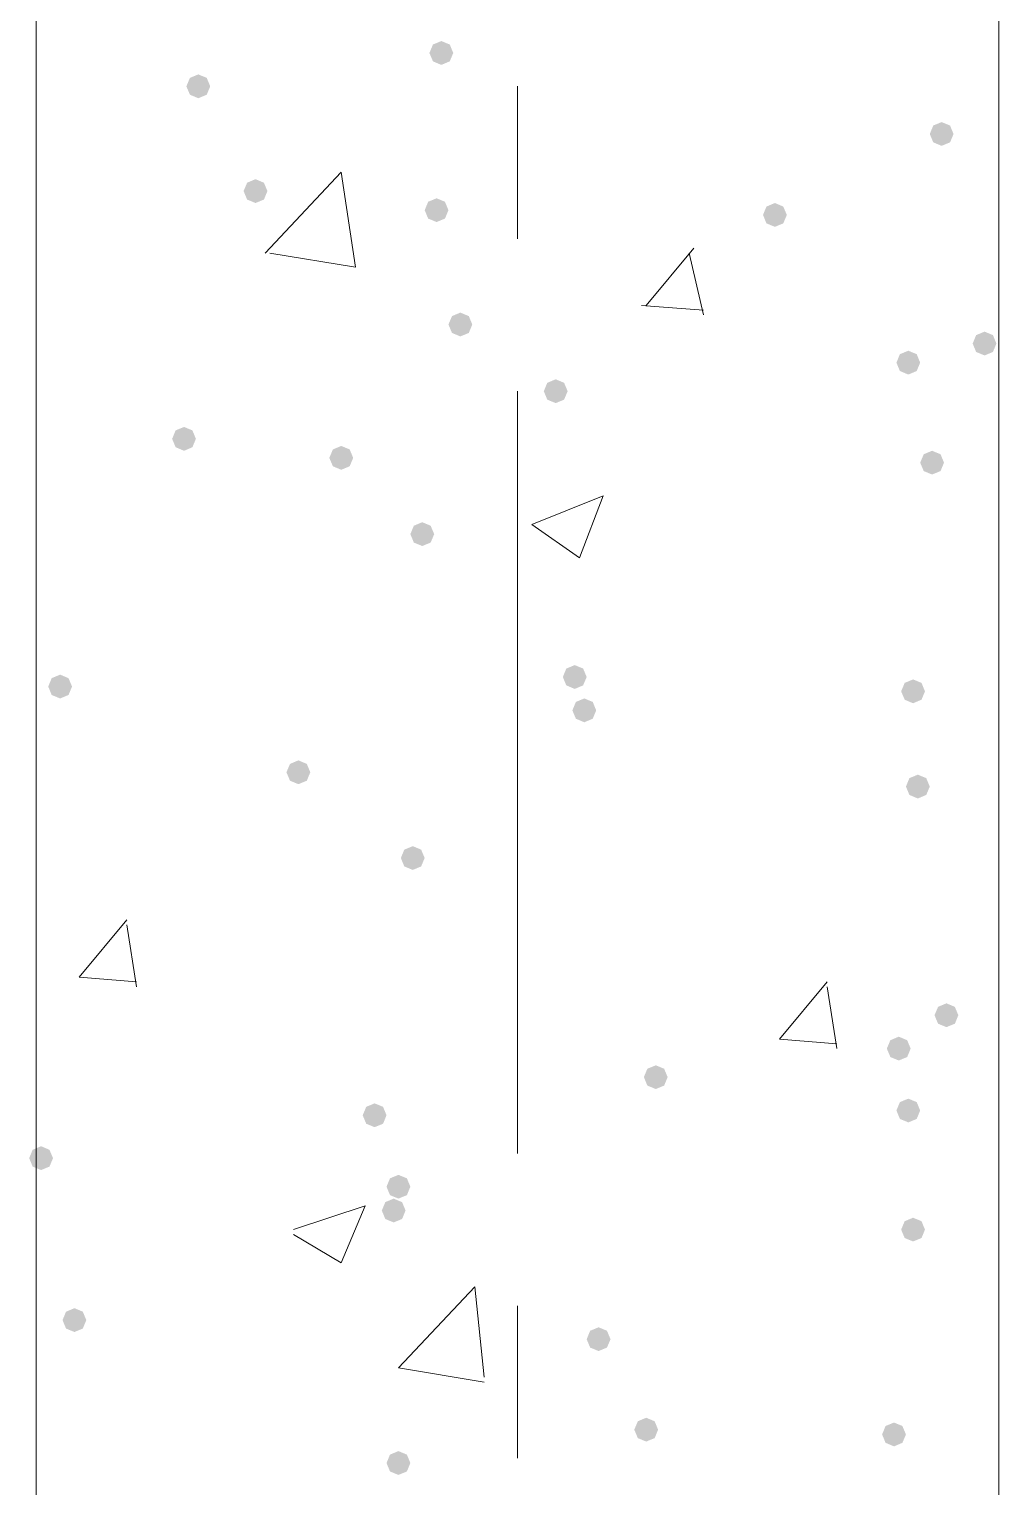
# Model space of a CAD drawing. Header units: millimetres. Extents: x 29 to 95071, y 20 to 67221.
# Drawn here: x 15897 to 16906, y 44098 to 45615 of the extents above; entities that cross this region are included whole.
import ezdxf

# ---------------------------------------------------------------- set-up
doc = ezdxf.new("R2010")
doc.units = ezdxf.units.MM

msp = doc.modelspace()

# ---------------------------------------------------------------- hatches: boundary and pattern name
h = msp.add_hatch(color=7)
h.dxf.hatch_style = 2
h.paths.add_polyline_path([(16326.2, 45577.8), (16317.5, 45581.5), (16313.8, 45590.2), (16317.5, 45599), (16326.2, 45602.6), (16335, 45599), (16338.6, 45590.2), (16335, 45581.5)])
h = msp.add_hatch(color=7)
h.dxf.hatch_style = 2
h.paths.add_polyline_path([(16073.4, 45543.1), (16064.7, 45546.8), (16061, 45555.5), (16064.7, 45564.3), (16073.4, 45567.9), (16082.2, 45564.3), (16085.8, 45555.5), (16082.2, 45546.8)])
h = msp.add_hatch(color=7)
h.dxf.hatch_style = 2
h.paths.add_polyline_path([(16846.6, 45493.6), (16837.9, 45497.2), (16834.3, 45505.9), (16837.9, 45514.7), (16846.6, 45518.3), (16855.4, 45514.7), (16859, 45505.9), (16855.4, 45497.2)])
h = msp.add_hatch(color=7)
h.dxf.hatch_style = 2
h.paths.add_polyline_path([(16132.9, 45434.1), (16124.2, 45437.7), (16120.5, 45446.5), (16124.2, 45455.2), (16132.9, 45458.9), (16141.7, 45455.2), (16145.3, 45446.5), (16141.7, 45437.7)])
h = msp.add_hatch(color=7)
h.dxf.hatch_style = 2
h.paths.add_polyline_path([(16321.3, 45414.3), (16312.5, 45417.9), (16308.9, 45426.6), (16312.5, 45435.4), (16321.3, 45439), (16330, 45435.4), (16333.6, 45426.6), (16330, 45417.9)])
h = msp.add_hatch(color=7)
h.dxf.hatch_style = 2
h.paths.add_polyline_path([(16673.2, 45409.3), (16664.4, 45412.9), (16660.8, 45421.7), (16664.4, 45430.4), (16673.2, 45434.1), (16681.9, 45430.4), (16685.6, 45421.7), (16681.9, 45412.9)])
h = msp.add_hatch(color=7)
h.dxf.hatch_style = 2
h.paths.add_polyline_path([(16346, 45295.3), (16337.3, 45298.9), (16333.6, 45307.7), (16337.3, 45316.4), (16346, 45320.1), (16354.8, 45316.4), (16358.4, 45307.7), (16354.8, 45298.9)])
h = msp.add_hatch(color=7)
h.dxf.hatch_style = 2
h.paths.add_polyline_path([(16891.3, 45275.5), (16882.5, 45279.1), (16878.9, 45287.9), (16882.5, 45296.6), (16891.3, 45300.3), (16900, 45296.6), (16903.6, 45287.9), (16900, 45279.1)])
h = msp.add_hatch(color=7)
h.dxf.hatch_style = 2
h.paths.add_polyline_path([(16812, 45255.6), (16803.2, 45259.3), (16799.6, 45268), (16803.2, 45276.8), (16812, 45280.4), (16820.7, 45276.8), (16824.3, 45268), (16820.7, 45259.3)])
h = msp.add_hatch(color=7)
h.dxf.hatch_style = 2
h.paths.add_polyline_path([(16445.2, 45225.9), (16436.4, 45229.5), (16432.8, 45238.3), (16436.4, 45247), (16445.2, 45250.7), (16453.9, 45247), (16457.6, 45238.3), (16453.9, 45229.5)])
h = msp.add_hatch(color=7)
h.dxf.hatch_style = 2
h.paths.add_polyline_path([(16058.6, 45176.3), (16049.8, 45180), (16046.2, 45188.7), (16049.8, 45197.5), (16058.6, 45201.1), (16067.3, 45197.5), (16070.9, 45188.7), (16067.3, 45180)])
h = msp.add_hatch(color=7)
h.dxf.hatch_style = 2
h.paths.add_polyline_path([(16222.1, 45156.5), (16213.4, 45160.2), (16209.7, 45168.9), (16213.4, 45177.7), (16222.1, 45181.3), (16230.9, 45177.7), (16234.5, 45168.9), (16230.9, 45160.2)])
h = msp.add_hatch(color=7)
h.dxf.hatch_style = 2
h.paths.add_polyline_path([(16836.7, 45151.6), (16828, 45155.2), (16824.3, 45163.9), (16828, 45172.7), (16836.7, 45176.3), (16845.5, 45172.7), (16849.1, 45163.9), (16845.5, 45155.2)])
h = msp.add_hatch(color=7)
h.dxf.hatch_style = 2
h.paths.add_polyline_path([(16306.4, 45077.2), (16297.6, 45080.8), (16294, 45089.6), (16297.6, 45098.3), (16306.4, 45102), (16315.1, 45098.3), (16318.8, 45089.6), (16315.1, 45080.8)])
h = msp.add_hatch(color=7)
h.dxf.hatch_style = 2
h.paths.add_polyline_path([(15929.7, 44918.6), (15920.9, 44922.2), (15917.3, 44931), (15920.9, 44939.7), (15929.7, 44943.4), (15938.4, 44939.7), (15942.1, 44931), (15938.4, 44922.2)])
h = msp.add_hatch(color=7)
h.dxf.hatch_style = 2
h.paths.add_polyline_path([(16465, 44928.5), (16456.2, 44932.2), (16452.6, 44940.9), (16456.2, 44949.7), (16465, 44953.3), (16473.7, 44949.7), (16477.4, 44940.9), (16473.7, 44932.2)])
h = msp.add_hatch(color=7)
h.dxf.hatch_style = 2
h.paths.add_polyline_path([(16816.9, 44913.6), (16808.2, 44917.3), (16804.5, 44926), (16808.2, 44934.8), (16816.9, 44938.4), (16825.7, 44934.8), (16829.3, 44926), (16825.7, 44917.3)])
h = msp.add_hatch(color=7)
h.dxf.hatch_style = 2
h.paths.add_polyline_path([(16474.9, 44893.8), (16466.2, 44897.5), (16462.5, 44906.2), (16466.2, 44915), (16474.9, 44918.6), (16483.7, 44915), (16487.3, 44906.2), (16483.7, 44897.5)])
h = msp.add_hatch(color=7)
h.dxf.hatch_style = 2
h.paths.add_polyline_path([(16177.5, 44829.4), (16168.8, 44833), (16165.1, 44841.8), (16168.8, 44850.5), (16177.5, 44854.2), (16186.3, 44850.5), (16189.9, 44841.8), (16186.3, 44833)])
h = msp.add_hatch(color=7)
h.dxf.hatch_style = 2
h.paths.add_polyline_path([(16821.9, 44814.5), (16813.1, 44818.2), (16809.5, 44826.9), (16813.1, 44835.7), (16821.9, 44839.3), (16830.6, 44835.7), (16834.3, 44826.9), (16830.6, 44818.2)])
h = msp.add_hatch(color=7)
h.dxf.hatch_style = 2
h.paths.add_polyline_path([(16296.5, 44740.2), (16287.7, 44743.8), (16284.1, 44752.6), (16287.7, 44761.3), (16296.5, 44764.9), (16305.2, 44761.3), (16308.9, 44752.6), (16305.2, 44743.8)])
h = msp.add_hatch(color=7)
h.dxf.hatch_style = 2
h.paths.add_polyline_path([(16851.6, 44576.6), (16842.9, 44580.2), (16839.2, 44589), (16842.9, 44597.7), (16851.6, 44601.4), (16860.4, 44597.7), (16864, 44589), (16860.4, 44580.2)])
h = msp.add_hatch(color=7)
h.dxf.hatch_style = 2
h.paths.add_polyline_path([(16802, 44541.9), (16793.3, 44545.5), (16789.6, 44554.3), (16793.3, 44563), (16802, 44566.7), (16810.8, 44563), (16814.4, 44554.3), (16810.8, 44545.5)])
h = msp.add_hatch(color=7)
h.dxf.hatch_style = 2
h.paths.add_polyline_path([(16549.3, 44512.2), (16540.5, 44515.8), (16536.9, 44524.6), (16540.5, 44533.3), (16549.3, 44536.9), (16558, 44533.3), (16561.6, 44524.6), (16558, 44515.8)])
h = msp.add_hatch(color=7)
h.dxf.hatch_style = 2
h.paths.add_polyline_path([(16812, 44477.5), (16803.2, 44481.1), (16799.6, 44489.9), (16803.2, 44498.6), (16812, 44502.2), (16820.7, 44498.6), (16824.3, 44489.9), (16820.7, 44481.1)])
h = msp.add_hatch(color=7)
h.dxf.hatch_style = 2
h.paths.add_polyline_path([(16256.8, 44472.5), (16248.1, 44476.1), (16244.4, 44484.9), (16248.1, 44493.7), (16256.8, 44497.3), (16265.6, 44493.7), (16269.2, 44484.9), (16265.6, 44476.1)])
h = msp.add_hatch(color=7)
h.dxf.hatch_style = 2
h.paths.add_polyline_path([(15909.9, 44427.9), (15901.1, 44431.5), (15897.5, 44440.3), (15901.1, 44449), (15909.9, 44452.7), (15918.6, 44449), (15922.3, 44440.3), (15918.6, 44431.5)])
h = msp.add_hatch(color=7)
h.dxf.hatch_style = 2
h.paths.add_polyline_path([(16281.6, 44398.2), (16272.8, 44401.8), (16269.2, 44410.6), (16272.8, 44419.3), (16281.6, 44422.9), (16290.4, 44419.3), (16294, 44410.6), (16290.4, 44401.8)])
h = msp.add_hatch(color=7)
h.dxf.hatch_style = 2
h.paths.add_polyline_path([(16276.6, 44373.4), (16267.9, 44377), (16264.3, 44385.8), (16267.9, 44394.5), (16276.6, 44398.2), (16285.4, 44394.5), (16289, 44385.8), (16285.4, 44377)])
h = msp.add_hatch(color=7)
h.dxf.hatch_style = 2
h.paths.add_polyline_path([(16816.9, 44353.6), (16808.2, 44357.2), (16804.5, 44365.9), (16808.2, 44374.7), (16816.9, 44378.3), (16825.7, 44374.7), (16829.3, 44365.9), (16825.7, 44357.2)])
h = msp.add_hatch(color=7)
h.dxf.hatch_style = 2
h.paths.add_polyline_path([(15944.6, 44259.4), (15935.8, 44263), (15932.2, 44271.8), (15935.8, 44280.5), (15944.6, 44284.2), (15953.3, 44280.5), (15956.9, 44271.8), (15953.3, 44263)])
h = msp.add_hatch(color=7)
h.dxf.hatch_style = 2
h.paths.add_polyline_path([(16489.8, 44239.6), (16481, 44243.2), (16477.4, 44251.9), (16481, 44260.7), (16489.8, 44264.3), (16498.5, 44260.7), (16502.2, 44251.9), (16498.5, 44243.2)])
h = msp.add_hatch(color=7)
h.dxf.hatch_style = 2
h.paths.add_polyline_path([(16539.3, 44145.4), (16530.6, 44149), (16526.9, 44157.8), (16530.6, 44166.5), (16539.3, 44170.2), (16548.1, 44166.5), (16551.7, 44157.8), (16548.1, 44149)])
h = msp.add_hatch(color=7)
h.dxf.hatch_style = 2
h.paths.add_polyline_path([(16797.1, 44140.4), (16788.3, 44144.1), (16784.7, 44152.8), (16788.3, 44161.6), (16797.1, 44165.2), (16805.8, 44161.6), (16809.5, 44152.8), (16805.8, 44144.1)])
h = msp.add_hatch(color=7)
h.dxf.hatch_style = 2
h.paths.add_polyline_path([(16281.6, 44110.7), (16272.8, 44114.3), (16269.2, 44123.1), (16272.8, 44131.8), (16281.6, 44135.5), (16290.4, 44131.8), (16294, 44123.1), (16290.4, 44114.3)])

# ---------------------------------------------------------------- linework, layer by layer
at = {"color": 7, "lineweight": 0}
for points in [[(15904.9, 42903.8), (15904.9, 46903.7)], [(16906.1, 42903.8), (16906.1, 46903.7)], [(16405.5, 45396.9), (16405.5, 45555.5)], [(16142.8, 45382), (16222.1, 45466.3)], [(16222.1, 45466.3), (16237, 45367.2), (16147.8, 45382)], [(16539.3, 45327.5), (16588.9, 45387)], [(16598.8, 45317.6), (16583.9, 45382)], [(16534.4, 45327.5), (16598.8, 45322.6)], [(16405.5, 44445.2), (16405.5, 45238.3)], [(16420.4, 45099.5), (16494.7, 45129.3)], [(16469.9, 45064.8), (16494.7, 45129.3)], [(16420.4, 45099.5), (16469.9, 45064.8)], [(15949.5, 44628.6), (15999.1, 44688.1)], [(16009, 44618.7), (15999.1, 44683.2)], [(15949.5, 44628.6), (16009, 44623.7)], [(16678.1, 44564.2), (16727.7, 44623.7)], [(16737.6, 44554.3), (16727.7, 44618.7)], [(16678.1, 44564.2), (16737.6, 44559.2)], [(16172.6, 44365.9), (16246.9, 44390.7)], [(16222.1, 44331.2), (16246.9, 44390.7)], [(16172.6, 44361), (16222.1, 44331.2)], [(16281.6, 44222.2), (16360.9, 44306.5)], [(16370.8, 44212.3), (16360.9, 44306.5)], [(16405.5, 44128), (16405.5, 44286.6)], [(16281.6, 44222.2), (16370.8, 44207.3)]]:
    msp.add_lwpolyline(points, dxfattribs=at)

doc.saveas('drawing.dxf')
